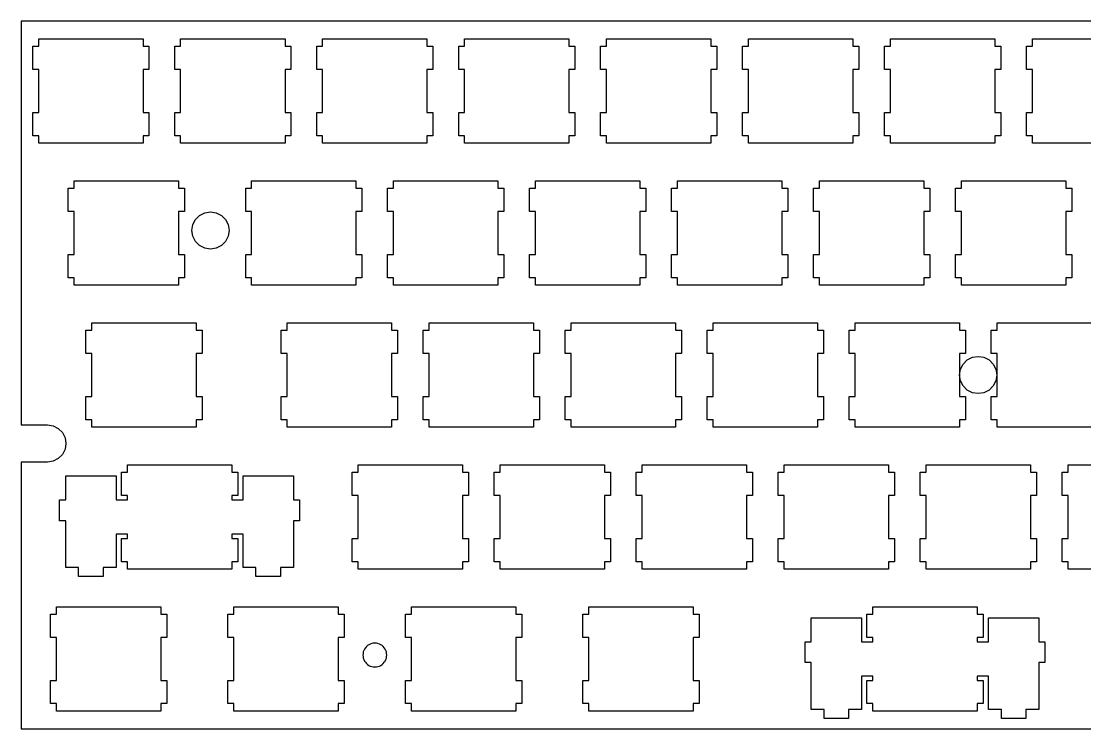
# Model space of a CAD drawing. Extents: x 0 to 285, y 0 to 95.
# Drawn here: x 0.1 to 142.8, y 0.2 to 95.2 of the extents above; entities that cross this region are included whole.
import ezdxf

# ---------------------------------------------------------------- set-up
doc = ezdxf.new("R2010")
doc.units = 0

msp = doc.modelspace()

# ---------------------------------------------------------------- linework, layer by layer
for p, q in [((285.469, 95.1548), (0.09508, 95.1548)), ((0.09508, 95.1548), (0.09508, 40.9924)), ((2.43086, 91.7938), (2.43086, 92.7929)), ((2.43086, 92.7929), (16.4317, 92.7929)), ((16.4317, 92.7929), (16.4317, 91.7938)), ((21.4809, 91.7938), (21.4809, 92.7929)), ((21.4809, 92.7929), (35.4817, 92.7929)), ((35.4817, 92.7929), (35.4817, 91.7938)), ((40.531, 91.7938), (40.531, 92.7929)), ((40.531, 92.7929), (54.5317, 92.7929)), ((54.5317, 92.7929), (54.5317, 91.7938)), ((59.581, 91.7938), (59.581, 92.7929)), ((59.581, 92.7929), (73.5803, 92.7929)), ((73.5803, 92.7929), (73.5803, 91.7938)), ((78.631, 91.7938), (78.631, 92.7929)), ((78.631, 92.7929), (92.6317, 92.7929)), ((92.6317, 92.7929), (92.6317, 91.7938)), ((97.681, 91.7938), (97.681, 92.7929)), ((97.681, 92.7929), (111.682, 92.7929)), ((111.682, 92.7929), (111.682, 91.7938)), ((116.731, 91.7938), (116.731, 92.7929)), ((116.731, 92.7929), (130.732, 92.7929)), ((130.732, 92.7929), (130.732, 91.7938)), ((135.781, 91.7938), (135.781, 92.7929)), ((135.781, 92.7929), (149.782, 92.7929)), ((1.6316, 88.6933), (1.6316, 91.7938)), ((1.6316, 91.7938), (2.43086, 91.7938)), ((16.4317, 91.7938), (17.231, 91.7938)), ((17.231, 91.7938), (17.231, 88.6933)), ((20.6816, 88.6933), (20.6816, 91.7938)), ((20.6816, 91.7938), (21.4809, 91.7938)), ((35.4817, 91.7938), (36.2811, 91.7938)), ((36.2811, 91.7938), (36.2811, 88.6933)), ((39.7316, 88.6933), (39.7316, 91.7938)), ((39.7316, 91.7938), (40.531, 91.7938)), ((54.5317, 91.7938), (55.3311, 91.7938)), ((55.3311, 91.7938), (55.3311, 88.6933)), ((58.7816, 88.6933), (58.7816, 91.7938)), ((58.7816, 91.7938), (59.581, 91.7938)), ((73.5803, 91.7938), (74.3811, 91.7938)), ((74.3811, 91.7938), (74.3811, 88.6933)), ((77.8302, 88.6933), (77.8302, 91.7938)), ((77.8302, 91.7938), (78.631, 91.7938)), ((92.6317, 91.7938), (93.4311, 91.7938)), ((93.4311, 91.7938), (93.4311, 88.6933)), ((96.8816, 88.6933), (96.8816, 91.7938)), ((96.8816, 91.7938), (97.681, 91.7938)), ((111.682, 91.7938), (112.481, 91.7938)), ((112.481, 91.7938), (112.481, 88.6933)), ((115.932, 88.6933), (115.932, 91.7938)), ((115.932, 91.7938), (116.731, 91.7938)), ((130.732, 91.7938), (131.531, 91.7938)), ((131.531, 91.7938), (131.531, 88.6933)), ((134.982, 88.6933), (134.982, 91.7938)), ((134.982, 91.7938), (135.781, 91.7938)), ((2.43086, 88.6933), (1.6316, 88.6933)), ((2.43086, 82.8933), (2.43086, 88.6933)), ((17.231, 88.6933), (16.4317, 88.6933)), ((16.4317, 88.6933), (16.4317, 82.8933)), ((21.4809, 88.6933), (20.6816, 88.6933)), ((21.4809, 82.8933), (21.4809, 88.6933)), ((36.2811, 88.6933), (35.4817, 88.6933)), ((35.4817, 88.6933), (35.4817, 82.8933)), ((40.531, 88.6933), (39.7316, 88.6933)), ((40.531, 82.8933), (40.531, 88.6933)), ((55.3311, 88.6933), (54.5317, 88.6933)), ((54.5317, 88.6933), (54.5317, 82.8933)), ((59.581, 88.6933), (58.7816, 88.6933)), ((59.581, 82.8933), (59.581, 88.6933)), ((74.3811, 88.6933), (73.5803, 88.6933)), ((73.5803, 88.6933), (73.5803, 82.8933)), ((78.631, 88.6933), (77.8302, 88.6933)), ((78.631, 82.8933), (78.631, 88.6933)), ((93.4311, 88.6933), (92.6317, 88.6933)), ((92.6317, 88.6933), (92.6317, 82.8933)), ((97.681, 88.6933), (96.8816, 88.6933)), ((97.681, 82.8933), (97.681, 88.6933)), ((112.481, 88.6933), (111.682, 88.6933)), ((111.682, 88.6933), (111.682, 82.8933)), ((116.731, 88.6933), (115.932, 88.6933)), ((116.731, 82.8933), (116.731, 88.6933)), ((131.531, 88.6933), (130.732, 88.6933)), ((130.732, 88.6933), (130.732, 82.8933)), ((135.781, 88.6933), (134.982, 88.6933)), ((135.781, 82.8933), (135.781, 88.6933)), ((1.6316, 79.7941), (1.6316, 82.8933)), ((1.6316, 82.8933), (2.43086, 82.8933)), ((16.4317, 82.8933), (17.231, 82.8933)), ((17.231, 82.8933), (17.231, 79.7941)), ((20.6816, 79.7941), (20.6816, 82.8933)), ((20.6816, 82.8933), (21.4809, 82.8933)), ((35.4817, 82.8933), (36.2811, 82.8933)), ((36.2811, 82.8933), (36.2811, 79.7941)), ((39.7316, 79.7941), (39.7316, 82.8933)), ((39.7316, 82.8933), (40.531, 82.8933)), ((54.5317, 82.8933), (55.3311, 82.8933)), ((55.3311, 82.8933), (55.3311, 79.7941)), ((58.7816, 79.7941), (58.7816, 82.8933)), ((58.7816, 82.8933), (59.581, 82.8933)), ((73.5803, 82.8933), (74.3811, 82.8933)), ((74.3811, 82.8933), (74.3811, 79.7941)), ((77.8302, 79.7941), (77.8302, 82.8933)), ((77.8302, 82.8933), (78.631, 82.8933)), ((92.6317, 82.8933), (93.4311, 82.8933)), ((93.4311, 82.8933), (93.4311, 79.7941)), ((96.8816, 79.7941), (96.8816, 82.8933)), ((96.8816, 82.8933), (97.681, 82.8933)), ((111.682, 82.8933), (112.481, 82.8933)), ((112.481, 82.8933), (112.481, 79.7941)), ((115.932, 79.7941), (115.932, 82.8933)), ((115.932, 82.8933), (116.731, 82.8933)), ((130.732, 82.8933), (131.531, 82.8933)), ((131.531, 82.8933), (131.531, 79.7941)), ((134.982, 79.7941), (134.982, 82.8933)), ((134.982, 82.8933), (135.781, 82.8933)), ((2.43086, 79.7941), (1.6316, 79.7941)), ((2.43086, 78.7936), (2.43086, 79.7941)), ((16.4317, 78.7936), (2.43086, 78.7936)), ((17.231, 79.7941), (16.4317, 79.7941)), ((16.4317, 79.7941), (16.4317, 78.7936)), ((21.4809, 79.7941), (20.6816, 79.7941)), ((21.4809, 78.7936), (21.4809, 79.7941)), ((35.4817, 78.7936), (21.4809, 78.7936)), ((36.2811, 79.7941), (35.4817, 79.7941)), ((35.4817, 79.7941), (35.4817, 78.7936)), ((40.531, 79.7941), (39.7316, 79.7941)), ((40.531, 78.7936), (40.531, 79.7941)), ((54.5317, 78.7936), (40.531, 78.7936)), ((55.3311, 79.7941), (54.5317, 79.7941)), ((54.5317, 79.7941), (54.5317, 78.7936)), ((59.581, 79.7941), (58.7816, 79.7941)), ((59.581, 78.7936), (59.581, 79.7941)), ((73.5803, 78.7936), (59.581, 78.7936)), ((74.3811, 79.7941), (73.5803, 79.7941)), ((73.5803, 79.7941), (73.5803, 78.7936)), ((78.631, 79.7941), (77.8302, 79.7941)), ((78.631, 78.7936), (78.631, 79.7941)), ((92.6317, 78.7936), (78.631, 78.7936)), ((93.4311, 79.7941), (92.6317, 79.7941)), ((92.6317, 79.7941), (92.6317, 78.7936)), ((97.681, 79.7941), (96.8816, 79.7941)), ((97.681, 78.7936), (97.681, 79.7941)), ((111.682, 78.7936), (97.681, 78.7936)), ((112.481, 79.7941), (111.682, 79.7941)), ((111.682, 79.7941), (111.682, 78.7936)), ((116.731, 79.7941), (115.932, 79.7941)), ((116.731, 78.7936), (116.731, 79.7941)), ((130.732, 78.7936), (116.731, 78.7936)), ((131.531, 79.7941), (130.732, 79.7941)), ((130.732, 79.7941), (130.732, 78.7936)), ((135.781, 79.7941), (134.982, 79.7941)), ((135.781, 78.7936), (135.781, 79.7941)), ((149.782, 78.7936), (135.781, 78.7936)), ((7.19473, 72.7438), (7.19473, 73.7429)), ((7.19473, 73.7429), (21.1942, 73.7429)), ((21.1942, 73.7429), (21.1942, 72.7438)), ((31.0059, 72.7438), (31.0059, 73.7429)), ((31.0059, 73.7429), (45.0053, 73.7429)), ((45.0053, 73.7429), (45.0053, 72.7438)), ((50.056, 72.7438), (50.056, 73.7429)), ((50.056, 73.7429), (64.0567, 73.7429)), ((64.0567, 73.7429), (64.0567, 72.7438)), ((69.106, 72.7438), (69.106, 73.7429)), ((69.106, 73.7429), (83.1067, 73.7429)), ((83.1067, 73.7429), (83.1067, 72.7438)), ((88.156, 72.7438), (88.156, 73.7429)), ((88.156, 73.7429), (102.157, 73.7429)), ((102.157, 73.7429), (102.157, 72.7438)), ((107.206, 72.7438), (107.206, 73.7429)), ((107.206, 73.7429), (121.205, 73.7429)), ((121.205, 73.7429), (121.205, 72.7438)), ((126.256, 72.7438), (126.256, 73.7429)), ((126.256, 73.7429), (140.257, 73.7429)), ((140.257, 73.7429), (140.257, 72.7438)), ((6.3941, 69.6433), (6.3941, 72.7438)), ((6.3941, 72.7438), (7.19473, 72.7438)), ((21.1942, 72.7438), (21.9935, 72.7438)), ((21.9935, 72.7438), (21.9935, 69.6433)), ((30.2052, 69.6433), (30.2052, 72.7438)), ((30.2052, 72.7438), (31.0059, 72.7438)), ((45.0053, 72.7438), (45.8061, 72.7438)), ((45.8061, 72.7438), (45.8061, 69.6433)), ((49.2552, 69.6433), (49.2552, 72.7438)), ((49.2552, 72.7438), (50.056, 72.7438)), ((64.0567, 72.7438), (64.8561, 72.7438)), ((64.8561, 72.7438), (64.8561, 69.6433)), ((68.3066, 69.6433), (68.3066, 72.7438)), ((68.3066, 72.7438), (69.106, 72.7438)), ((83.1067, 72.7438), (83.9061, 72.7438)), ((83.9061, 72.7438), (83.9061, 69.6433)), ((87.3566, 69.6433), (87.3566, 72.7438)), ((87.3566, 72.7438), (88.156, 72.7438)), ((102.157, 72.7438), (102.956, 72.7438)), ((102.956, 72.7438), (102.956, 69.6433)), ((106.407, 69.6433), (106.407, 72.7438)), ((106.407, 72.7438), (107.206, 72.7438)), ((121.205, 72.7438), (122.006, 72.7438)), ((122.006, 72.7438), (122.006, 69.6433)), ((125.455, 69.6433), (125.455, 72.7438)), ((125.455, 72.7438), (126.256, 72.7438)), ((140.257, 72.7438), (141.056, 72.7438)), ((141.056, 72.7438), (141.056, 69.6433)), ((7.19473, 69.6433), (6.3941, 69.6433)), ((7.19473, 63.8433), (7.19473, 69.6433)), ((21.9935, 69.6433), (21.1942, 69.6433)), ((21.1942, 69.6433), (21.1942, 63.8433)), ((23.1042, 67.8656), (23.4583, 68.5631)), ((23.4583, 68.5631), (24.0123, 69.1155)), ((24.0123, 69.1155), (24.7082, 69.4711)), ((24.7082, 69.4711), (25.4827, 69.5925)), ((25.4827, 69.5925), (26.2544, 69.4711)), ((26.2544, 69.4711), (26.9517, 69.1155)), ((26.9517, 69.1155), (27.5029, 68.5631)), ((27.5029, 68.5631), (27.8598, 67.8656)), ((31.0059, 69.6433), (30.2052, 69.6433)), ((31.0059, 63.8433), (31.0059, 69.6433)), ((45.8061, 69.6433), (45.0053, 69.6433)), ((45.0053, 69.6433), (45.0053, 63.8433)), ((50.056, 69.6433), (49.2552, 69.6433)), ((50.056, 63.8433), (50.056, 69.6433)), ((64.8561, 69.6433), (64.0567, 69.6433)), ((64.0567, 69.6433), (64.0567, 63.8433)), ((69.106, 69.6433), (68.3066, 69.6433)), ((69.106, 63.8433), (69.106, 69.6433)), ((83.9061, 69.6433), (83.1067, 69.6433)), ((83.1067, 69.6433), (83.1067, 63.8433)), ((88.156, 69.6433), (87.3566, 69.6433)), ((88.156, 63.8433), (88.156, 69.6433)), ((102.956, 69.6433), (102.157, 69.6433)), ((102.157, 69.6433), (102.157, 63.8433)), ((107.206, 69.6433), (106.407, 69.6433)), ((107.206, 63.8433), (107.206, 69.6433)), ((122.006, 69.6433), (121.205, 69.6433)), ((121.205, 69.6433), (121.205, 63.8433)), ((126.256, 69.6433), (125.455, 69.6433)), ((126.256, 63.8433), (126.256, 69.6433)), ((141.056, 69.6433), (140.257, 69.6433)), ((140.257, 69.6433), (140.257, 63.8433)), ((22.9829, 67.0913), (23.1042, 67.8656)), ((23.1042, 66.3208), (22.9829, 67.0913)), ((27.8598, 67.8656), (27.9811, 67.0913)), ((27.9811, 67.0913), (27.8598, 66.3208)), ((23.4583, 65.6237), (23.1042, 66.3208)), ((27.8598, 66.3208), (27.5029, 65.6237)), ((24.0123, 65.0709), (23.4583, 65.6237)), ((24.7082, 64.7153), (24.0123, 65.0709)), ((25.4827, 64.5915), (24.7082, 64.7153)), ((26.2544, 64.7153), (25.4827, 64.5915)), ((26.9517, 65.0709), (26.2544, 64.7153)), ((27.5029, 65.6237), (26.9517, 65.0709)), ((6.3941, 60.7441), (6.3941, 63.8433)), ((6.3941, 63.8433), (7.19473, 63.8433)), ((21.1942, 63.8433), (21.9935, 63.8433)), ((21.9935, 63.8433), (21.9935, 60.7441)), ((30.2052, 60.7441), (30.2052, 63.8433)), ((30.2052, 63.8433), (31.0059, 63.8433)), ((45.0053, 63.8433), (45.8061, 63.8433)), ((45.8061, 63.8433), (45.8061, 60.7441)), ((49.2552, 60.7441), (49.2552, 63.8433)), ((49.2552, 63.8433), (50.056, 63.8433)), ((64.0567, 63.8433), (64.8561, 63.8433)), ((64.8561, 63.8433), (64.8561, 60.7441)), ((68.3066, 60.7441), (68.3066, 63.8433)), ((68.3066, 63.8433), (69.106, 63.8433)), ((83.1067, 63.8433), (83.9061, 63.8433)), ((83.9061, 63.8433), (83.9061, 60.7441)), ((87.3566, 60.7441), (87.3566, 63.8433)), ((87.3566, 63.8433), (88.156, 63.8433)), ((102.157, 63.8433), (102.956, 63.8433)), ((102.956, 63.8433), (102.956, 60.7441)), ((106.407, 60.7441), (106.407, 63.8433)), ((106.407, 63.8433), (107.206, 63.8433)), ((121.205, 63.8433), (122.006, 63.8433)), ((122.006, 63.8433), (122.006, 60.7441)), ((125.455, 60.7441), (125.455, 63.8433)), ((125.455, 63.8433), (126.256, 63.8433)), ((140.257, 63.8433), (141.056, 63.8433)), ((141.056, 63.8433), (141.056, 60.7441)), ((7.19473, 60.7441), (6.3941, 60.7441)), ((7.19473, 59.7436), (7.19473, 60.7441)), ((21.9935, 60.7441), (21.1942, 60.7441)), ((21.1942, 60.7441), (21.1942, 59.7436)), ((31.0059, 60.7441), (30.2052, 60.7441)), ((31.0059, 59.7436), (31.0059, 60.7441)), ((45.8061, 60.7441), (45.0053, 60.7441)), ((45.0053, 60.7441), (45.0053, 59.7436)), ((50.056, 60.7441), (49.2552, 60.7441)), ((50.056, 59.7436), (50.056, 60.7441)), ((64.8561, 60.7441), (64.0567, 60.7441)), ((64.0567, 60.7441), (64.0567, 59.7436)), ((69.106, 60.7441), (68.3066, 60.7441)), ((69.106, 59.7436), (69.106, 60.7441)), ((83.9061, 60.7441), (83.1067, 60.7441)), ((83.1067, 60.7441), (83.1067, 59.7436)), ((88.156, 60.7441), (87.3566, 60.7441)), ((88.156, 59.7436), (88.156, 60.7441)), ((102.956, 60.7441), (102.157, 60.7441)), ((102.157, 60.7441), (102.157, 59.7436)), ((107.206, 60.7441), (106.407, 60.7441)), ((107.206, 59.7436), (107.206, 60.7441)), ((122.006, 60.7441), (121.205, 60.7441)), ((121.205, 60.7441), (121.205, 59.7436)), ((126.256, 60.7441), (125.455, 60.7441)), ((126.256, 59.7436), (126.256, 60.7441)), ((141.056, 60.7441), (140.257, 60.7441)), ((140.257, 60.7441), (140.257, 59.7436)), ((21.1942, 59.7436), (7.19473, 59.7436)), ((45.0053, 59.7436), (31.0059, 59.7436)), ((64.0567, 59.7436), (50.056, 59.7436)), ((83.1067, 59.7436), (69.106, 59.7436)), ((102.157, 59.7436), (88.156, 59.7436)), ((121.205, 59.7436), (107.206, 59.7436)), ((140.257, 59.7436), (126.256, 59.7436)), ((9.57598, 53.6924), (9.57598, 54.6929)), ((9.57598, 54.6929), (23.5755, 54.6929)), ((23.5755, 54.6929), (23.5755, 53.6924)), ((35.7699, 53.6924), (35.7699, 54.6929)), ((35.7699, 54.6929), (49.7692, 54.6929)), ((49.7692, 54.6929), (49.7692, 53.6924)), ((54.8171, 53.6924), (54.8171, 54.6929)), ((54.8171, 54.6929), (68.8178, 54.6929)), ((68.8178, 54.6929), (68.8178, 53.6924)), ((73.8685, 53.6924), (73.8685, 54.6929)), ((73.8685, 54.6929), (87.8678, 54.6929)), ((87.8678, 54.6929), (87.8678, 53.6924)), ((92.9185, 53.6924), (92.9185, 54.6929)), ((92.9185, 54.6929), (106.918, 54.6929)), ((106.918, 54.6929), (106.918, 53.6924)), ((111.967, 53.6924), (111.967, 54.6929)), ((111.967, 54.6929), (125.969, 54.6929)), ((125.969, 54.6929), (125.969, 53.6924)), ((131.018, 53.6924), (131.018, 54.6929)), ((131.018, 54.6929), (145.018, 54.6929)), ((8.77535, 50.5933), (8.77535, 53.6924)), ((8.77535, 53.6924), (9.57598, 53.6924)), ((23.5755, 53.6924), (24.3761, 53.6924)), ((24.3761, 53.6924), (24.3761, 50.5933)), ((34.9691, 50.5933), (34.9691, 53.6924)), ((34.9691, 53.6924), (35.7699, 53.6924)), ((49.7692, 53.6924), (50.5672, 53.6924)), ((50.5672, 53.6924), (50.5672, 50.5933)), ((54.0191, 50.5933), (54.0191, 53.6924)), ((54.0191, 53.6924), (54.8171, 53.6924)), ((68.8178, 53.6924), (69.6186, 53.6924)), ((69.6186, 53.6924), (69.6186, 50.5933)), ((73.0691, 50.5933), (73.0691, 53.6924)), ((73.0691, 53.6924), (73.8685, 53.6924)), ((87.8678, 53.6924), (88.6686, 53.6924)), ((88.6686, 53.6924), (88.6686, 50.5933)), ((92.1191, 50.5933), (92.1191, 53.6924)), ((92.1191, 53.6924), (92.9185, 53.6924)), ((106.918, 53.6924), (107.717, 53.6924)), ((107.717, 53.6924), (107.717, 50.5933)), ((111.169, 50.5933), (111.169, 53.6924)), ((111.169, 53.6924), (111.967, 53.6924)), ((125.969, 53.6924), (126.769, 53.6924)), ((126.769, 53.6924), (126.769, 50.5933)), ((130.218, 50.5933), (130.218, 53.6924)), ((130.218, 53.6924), (131.018, 53.6924)), ((9.57598, 50.5933), (8.77535, 50.5933)), ((9.57598, 44.7933), (9.57598, 50.5933)), ((24.3761, 50.5933), (23.5755, 50.5933)), ((23.5755, 50.5933), (23.5755, 44.7933)), ((35.7699, 50.5933), (34.9691, 50.5933)), ((35.7699, 44.7933), (35.7699, 50.5933)), ((50.5672, 50.5933), (49.7692, 50.5933)), ((49.7692, 50.5933), (49.7692, 44.7933)), ((54.8171, 50.5933), (54.0191, 50.5933)), ((54.8171, 44.7933), (54.8171, 50.5933)), ((69.6186, 50.5933), (68.8178, 50.5933)), ((68.8178, 50.5933), (68.8178, 44.7933)), ((73.8685, 50.5933), (73.0691, 50.5933)), ((73.8685, 44.7933), (73.8685, 50.5933)), ((88.6686, 50.5933), (87.8678, 50.5933)), ((87.8678, 50.5933), (87.8678, 44.7933)), ((92.9185, 50.5933), (92.1191, 50.5933)), ((92.9185, 44.7933), (92.9185, 50.5933)), ((107.717, 50.5933), (106.918, 50.5933)), ((106.918, 50.5933), (106.918, 44.7933)), ((111.967, 50.5933), (111.169, 50.5933)), ((111.967, 44.7933), (111.967, 50.5933)), ((126.769, 50.5933), (125.969, 50.5933)), ((125.969, 50.5933), (125.969, 44.7933)), ((127.012, 49.7156), (127.71, 50.0712)), ((127.71, 50.0712), (128.483, 50.1908)), ((128.483, 50.1908), (129.255, 50.0712)), ((129.255, 50.0712), (129.952, 49.7156)), ((131.018, 50.5933), (130.218, 50.5933)), ((131.018, 44.7933), (131.018, 50.5933)), ((126.103, 48.4657), (126.46, 49.1613)), ((126.46, 49.1613), (127.012, 49.7156)), ((129.952, 49.7156), (130.504, 49.1613)), ((130.504, 49.1613), (130.859, 48.4657)), ((125.983, 47.6913), (126.103, 48.4657)), ((126.103, 46.9209), (125.983, 47.6913)), ((130.859, 48.4657), (130.983, 47.6913)), ((130.983, 47.6913), (130.859, 46.9209)), ((126.46, 46.222), (126.103, 46.9209)), ((127.012, 45.671), (126.46, 46.222)), ((127.71, 45.314), (127.012, 45.671)), ((129.952, 45.671), (129.255, 45.314)), ((130.504, 46.222), (129.952, 45.671)), ((130.859, 46.9209), (130.504, 46.222)), ((8.77535, 41.6927), (8.77535, 44.7933)), ((8.77535, 44.7933), (9.57598, 44.7933)), ((23.5755, 44.7933), (24.3761, 44.7933)), ((24.3761, 44.7933), (24.3761, 41.6927)), ((34.9691, 41.6927), (34.9691, 44.7933)), ((34.9691, 44.7933), (35.7699, 44.7933)), ((49.7692, 44.7933), (50.5672, 44.7933)), ((50.5672, 44.7933), (50.5672, 41.6927)), ((54.0191, 41.6927), (54.0191, 44.7933)), ((54.0191, 44.7933), (54.8171, 44.7933)), ((68.8178, 44.7933), (69.6186, 44.7933)), ((69.6186, 44.7933), (69.6186, 41.6927)), ((73.0691, 41.6927), (73.0691, 44.7933)), ((73.0691, 44.7933), (73.8685, 44.7933)), ((87.8678, 44.7933), (88.6686, 44.7933)), ((88.6686, 44.7933), (88.6686, 41.6927)), ((92.1191, 41.6927), (92.1191, 44.7933)), ((92.1191, 44.7933), (92.9185, 44.7933)), ((106.918, 44.7933), (107.717, 44.7933)), ((107.717, 44.7933), (107.717, 41.6927)), ((111.169, 41.6927), (111.169, 44.7933)), ((111.169, 44.7933), (111.967, 44.7933)), ((125.969, 44.7933), (126.769, 44.7933)), ((126.769, 44.7933), (126.769, 41.6927)), ((128.483, 45.1915), (127.71, 45.314)), ((129.255, 45.314), (128.483, 45.1915)), ((130.218, 41.6927), (130.218, 44.7933)), ((130.218, 44.7933), (131.018, 44.7933)), ((9.57598, 41.6927), (8.77535, 41.6927)), ((9.57598, 40.6922), (9.57598, 41.6927)), ((24.3761, 41.6927), (23.5755, 41.6927)), ((23.5755, 41.6927), (23.5755, 40.6922)), ((35.7699, 41.6927), (34.9691, 41.6927)), ((35.7699, 40.6922), (35.7699, 41.6927)), ((50.5672, 41.6927), (49.7692, 41.6927)), ((49.7692, 41.6927), (49.7692, 40.6922)), ((54.8171, 41.6927), (54.0191, 41.6927)), ((54.8171, 40.6922), (54.8171, 41.6927)), ((69.6186, 41.6927), (68.8178, 41.6927)), ((68.8178, 41.6927), (68.8178, 40.6922)), ((73.8685, 41.6927), (73.0691, 41.6927)), ((73.8685, 40.6922), (73.8685, 41.6927)), ((88.6686, 41.6927), (87.8678, 41.6927)), ((87.8678, 41.6927), (87.8678, 40.6922)), ((92.9185, 41.6927), (92.1191, 41.6927)), ((92.9185, 40.6922), (92.9185, 41.6927)), ((107.717, 41.6927), (106.918, 41.6927)), ((106.918, 41.6927), (106.918, 40.6922)), ((111.967, 41.6927), (111.169, 41.6927)), ((111.967, 40.6922), (111.967, 41.6927)), ((126.769, 41.6927), (125.969, 41.6927)), ((125.969, 41.6927), (125.969, 40.6922)), ((131.018, 41.6927), (130.218, 41.6927)), ((131.018, 40.6922), (131.018, 41.6927)), ((0.09508, 40.9924), (3.5953, 40.9924)), ((3.5953, 40.9924), (4.367, 40.87)), ((4.367, 40.87), (5.06293, 40.5158)), ((5.06293, 40.5158), (5.61689, 39.963)), ((5.61689, 39.963), (5.97105, 39.2659)), ((23.5755, 40.6922), (9.57598, 40.6922)), ((49.7692, 40.6922), (35.7699, 40.6922)), ((68.8178, 40.6922), (54.8171, 40.6922)), ((87.8678, 40.6922), (73.8685, 40.6922)), ((106.918, 40.6922), (92.9185, 40.6922)), ((125.969, 40.6922), (111.967, 40.6922)), ((145.018, 40.6922), (131.018, 40.6922)), ((5.97105, 39.2659), (6.09505, 38.4926)), ((5.97105, 37.7197), (5.61689, 37.0237)), ((6.09505, 38.4926), (5.97105, 37.7197)), ((3.59392, 35.9929), (0.09508, 35.9929)), ((0.09508, 35.9929), (0.09508, 0.22875)), ((4.367, 36.1142), (3.59392, 35.9929)), ((5.06293, 36.4698), (4.367, 36.1142)), ((5.61689, 37.0237), (5.06293, 36.4698)), ((13.5378, 31.5433), (13.5378, 34.6439)), ((13.5378, 34.6439), (14.3371, 34.6439)), ((14.3371, 34.6439), (14.3371, 35.6429)), ((14.3371, 35.6429), (28.3366, 35.6429)), ((28.3366, 35.6429), (28.3366, 34.6439)), ((28.3366, 34.6439), (29.1358, 34.6439)), ((29.1358, 34.6439), (29.1358, 31.5433)), ((44.4941, 31.5433), (44.4941, 34.6439)), ((44.4941, 34.6439), (45.2949, 34.6439)), ((45.2949, 34.6439), (45.2949, 35.6429)), ((45.2949, 35.6429), (59.2942, 35.6429)), ((59.2942, 35.6429), (59.2942, 34.6439)), ((59.2942, 34.6439), (60.095, 34.6439)), ((60.095, 34.6439), (60.095, 31.5433)), ((63.5441, 31.5433), (63.5441, 34.6439)), ((63.5441, 34.6439), (64.3449, 34.6439)), ((64.3449, 34.6439), (64.3449, 35.6429)), ((64.3449, 35.6429), (78.3442, 35.6429)), ((78.3442, 35.6429), (78.3442, 34.6439)), ((78.3442, 34.6439), (79.145, 34.6439)), ((79.145, 34.6439), (79.145, 31.5433)), ((82.5941, 31.5433), (82.5941, 34.6439)), ((82.5941, 34.6439), (83.3949, 34.6439)), ((83.3949, 34.6439), (83.3949, 35.6429)), ((83.3949, 35.6429), (97.3942, 35.6429)), ((97.3942, 35.6429), (97.3942, 34.6439)), ((97.3942, 34.6439), (98.1936, 34.6439)), ((98.1936, 34.6439), (98.1936, 31.5433)), ((101.644, 31.5433), (101.644, 34.6439)), ((101.644, 34.6439), (102.443, 34.6439)), ((102.443, 34.6439), (102.443, 35.6429)), ((102.443, 35.6429), (116.443, 35.6429)), ((116.443, 35.6429), (116.443, 34.6439)), ((116.443, 34.6439), (117.244, 34.6439)), ((117.244, 34.6439), (117.244, 31.5433)), ((120.694, 31.5433), (120.694, 34.6439)), ((120.694, 34.6439), (121.495, 34.6439)), ((121.495, 34.6439), (121.495, 35.6429)), ((121.495, 35.6429), (135.494, 35.6429)), ((135.494, 35.6429), (135.494, 34.6439)), ((135.494, 34.6439), (136.294, 34.6439)), ((136.294, 34.6439), (136.294, 31.5433)), ((139.744, 31.5433), (139.744, 34.6439)), ((139.744, 34.6439), (140.543, 34.6439)), ((140.543, 34.6439), (140.543, 35.6429)), ((140.543, 35.6429), (154.543, 35.6429)), ((6.06199, 30.9425), (6.06199, 34.174)), ((6.06199, 34.174), (12.813, 34.174)), ((12.813, 34.174), (12.813, 30.9425)), ((29.8621, 30.9425), (29.8621, 34.174)), ((29.8621, 34.174), (36.613, 34.174)), ((36.613, 34.174), (36.613, 30.9425)), ((14.3371, 31.5433), (13.5378, 31.5433)), ((14.3371, 30.9425), (14.3371, 31.5433)), ((29.1358, 31.5433), (28.3366, 31.5433)), ((28.3366, 31.5433), (28.3366, 30.9425)), ((45.2949, 31.5433), (44.4941, 31.5433)), ((45.2949, 25.7431), (45.2949, 31.5433)), ((60.095, 31.5433), (59.2942, 31.5433)), ((59.2942, 31.5433), (59.2942, 25.7431)), ((64.3449, 31.5433), (63.5441, 31.5433)), ((64.3449, 25.7431), (64.3449, 31.5433)), ((79.145, 31.5433), (78.3442, 31.5433)), ((78.3442, 31.5433), (78.3442, 25.7431)), ((83.3949, 31.5433), (82.5941, 31.5433)), ((83.3949, 25.7431), (83.3949, 31.5433)), ((98.1936, 31.5433), (97.3942, 31.5433)), ((97.3942, 31.5433), (97.3942, 25.7431)), ((102.443, 31.5433), (101.644, 31.5433)), ((102.443, 25.7431), (102.443, 31.5433)), ((117.244, 31.5433), (116.443, 31.5433)), ((116.443, 31.5433), (116.443, 25.7431)), ((121.495, 31.5433), (120.694, 31.5433)), ((121.495, 25.7431), (121.495, 31.5433)), ((136.294, 31.5433), (135.494, 31.5433)), ((135.494, 31.5433), (135.494, 25.7431)), ((140.543, 31.5433), (139.744, 31.5433)), ((140.543, 25.7431), (140.543, 31.5433)), ((5.23794, 28.1437), (5.23794, 30.9425)), ((5.23794, 30.9425), (6.06199, 30.9425)), ((12.813, 30.9425), (14.3371, 30.9425)), ((28.3366, 30.9425), (29.8621, 30.9425)), ((36.613, 30.9425), (37.4371, 30.9425)), ((37.4371, 30.9425), (37.4371, 28.1437)), ((6.06199, 28.1437), (5.23794, 28.1437)), ((6.06199, 21.8736), (6.06199, 28.1437)), ((37.4371, 28.1437), (36.613, 28.1437)), ((36.613, 28.1437), (36.613, 21.8736)), ((14.3371, 26.344), (12.813, 26.344)), ((12.813, 26.344), (12.813, 21.8736)), ((13.5378, 22.6439), (13.5378, 25.7431)), ((13.5378, 25.7431), (14.3371, 25.7431)), ((14.3371, 25.7431), (14.3371, 26.344)), ((29.8621, 26.344), (28.3366, 26.344)), ((28.3366, 26.344), (28.3366, 25.7431)), ((28.3366, 25.7431), (29.1358, 25.7431)), ((29.1358, 25.7431), (29.1358, 22.6439)), ((29.8621, 21.8736), (29.8621, 26.344)), ((44.4941, 22.6439), (44.4941, 25.7431)), ((44.4941, 25.7431), (45.2949, 25.7431)), ((59.2942, 25.7431), (60.095, 25.7431)), ((60.095, 25.7431), (60.095, 22.6439)), ((63.5441, 22.6439), (63.5441, 25.7431)), ((63.5441, 25.7431), (64.3449, 25.7431)), ((78.3442, 25.7431), (79.145, 25.7431)), ((79.145, 25.7431), (79.145, 22.6439)), ((82.5941, 22.6439), (82.5941, 25.7431)), ((82.5941, 25.7431), (83.3949, 25.7431)), ((97.3942, 25.7431), (98.1936, 25.7431)), ((98.1936, 25.7431), (98.1936, 22.6439)), ((101.644, 22.6439), (101.644, 25.7431)), ((101.644, 25.7431), (102.443, 25.7431)), ((116.443, 25.7431), (117.244, 25.7431)), ((117.244, 25.7431), (117.244, 22.6439)), ((120.694, 22.6439), (120.694, 25.7431)), ((120.694, 25.7431), (121.495, 25.7431)), ((135.494, 25.7431), (136.294, 25.7431)), ((136.294, 25.7431), (136.294, 22.6439)), ((139.744, 22.6439), (139.744, 25.7431)), ((139.744, 25.7431), (140.543, 25.7431)), ((7.78729, 21.8736), (6.06199, 21.8736)), ((7.78729, 20.6733), (7.78729, 21.8736)), ((12.813, 21.8736), (11.0863, 21.8736)), ((11.0863, 21.8736), (11.0863, 20.6733)), ((14.3371, 22.6439), (13.5378, 22.6439)), ((14.3371, 21.6435), (14.3371, 22.6439)), ((28.3366, 21.6435), (14.3371, 21.6435)), ((29.1358, 22.6439), (28.3366, 22.6439)), ((28.3366, 22.6439), (28.3366, 21.6435)), ((31.586, 21.8736), (29.8621, 21.8736)), ((31.586, 20.6733), (31.586, 21.8736)), ((36.613, 21.8736), (34.8864, 21.8736)), ((34.8864, 21.8736), (34.8864, 20.6733)), ((45.2949, 22.6439), (44.4941, 22.6439)), ((45.2949, 21.6435), (45.2949, 22.6439)), ((59.2942, 21.6435), (45.2949, 21.6435)), ((60.095, 22.6439), (59.2942, 22.6439)), ((59.2942, 22.6439), (59.2942, 21.6435)), ((64.3449, 22.6439), (63.5441, 22.6439)), ((64.3449, 21.6435), (64.3449, 22.6439)), ((78.3442, 21.6435), (64.3449, 21.6435)), ((79.145, 22.6439), (78.3442, 22.6439)), ((78.3442, 22.6439), (78.3442, 21.6435)), ((83.3949, 22.6439), (82.5941, 22.6439)), ((83.3949, 21.6435), (83.3949, 22.6439)), ((97.3942, 21.6435), (83.3949, 21.6435)), ((98.1936, 22.6439), (97.3942, 22.6439)), ((97.3942, 22.6439), (97.3942, 21.6435)), ((102.443, 22.6439), (101.644, 22.6439)), ((102.443, 21.6435), (102.443, 22.6439)), ((116.443, 21.6435), (102.443, 21.6435)), ((117.244, 22.6439), (116.443, 22.6439)), ((116.443, 22.6439), (116.443, 21.6435)), ((121.495, 22.6439), (120.694, 22.6439)), ((121.495, 21.6435), (121.495, 22.6439)), ((135.494, 21.6435), (121.495, 21.6435)), ((136.294, 22.6439), (135.494, 22.6439)), ((135.494, 22.6439), (135.494, 21.6435)), ((140.543, 22.6439), (139.744, 22.6439)), ((140.543, 21.6435), (140.543, 22.6439)), ((154.543, 21.6435), (140.543, 21.6435)), ((11.0863, 20.6733), (7.78729, 20.6733)), ((34.8864, 20.6733), (31.586, 20.6733)), ((4.8121, 15.5939), (4.8121, 16.593)), ((4.8121, 16.593), (18.813, 16.593)), ((18.813, 16.593), (18.813, 15.5939)), ((28.6246, 15.5939), (28.6246, 16.593)), ((28.6246, 16.593), (42.624, 16.593)), ((42.624, 16.593), (42.624, 15.5939)), ((52.4372, 15.5939), (52.4372, 16.593)), ((52.4372, 16.593), (66.4379, 16.593)), ((66.4379, 16.593), (66.4379, 15.5939)), ((76.2512, 15.5939), (76.2512, 16.593)), ((76.2512, 16.593), (90.2504, 16.593)), ((90.2504, 16.593), (90.2504, 15.5939)), ((114.351, 15.5939), (114.351, 16.593)), ((114.351, 16.593), (128.35, 16.593)), ((128.35, 16.593), (128.35, 15.5939)), ((4.01285, 12.4919), (4.01285, 15.5939)), ((4.01285, 15.5939), (4.8121, 15.5939)), ((18.813, 15.5939), (19.6123, 15.5939)), ((19.6123, 15.5939), (19.6123, 12.4919)), ((27.824, 12.4919), (27.824, 15.5939)), ((27.824, 15.5939), (28.6246, 15.5939)), ((42.624, 15.5939), (43.4262, 15.5939)), ((43.4262, 15.5939), (43.4262, 12.4919)), ((51.6364, 12.4919), (51.6364, 15.5939)), ((51.6364, 15.5939), (52.4372, 15.5939)), ((66.4379, 15.5939), (67.2373, 15.5939)), ((67.2373, 15.5939), (67.2373, 12.4919)), ((75.4489, 12.4919), (75.4489, 15.5939)), ((75.4489, 15.5939), (76.2512, 15.5939)), ((90.2504, 15.5939), (91.0512, 15.5939)), ((91.0512, 15.5939), (91.0512, 12.4919)), ((106.075, 11.8938), (106.075, 15.124)), ((106.075, 15.124), (112.824, 15.124)), ((112.824, 15.124), (112.824, 11.8938)), ((113.55, 12.4919), (113.55, 15.5939)), ((113.55, 15.5939), (114.351, 15.5939)), ((128.35, 15.5939), (129.151, 15.5939)), ((129.151, 15.5939), (129.151, 12.4919)), ((129.876, 11.8938), (129.876, 15.124)), ((129.876, 15.124), (136.626, 15.124)), ((136.626, 15.124), (136.626, 11.8938)), ((4.8121, 12.4919), (4.01285, 12.4919)), ((4.8121, 6.69315), (4.8121, 12.4919)), ((19.6123, 12.4919), (18.813, 12.4919)), ((18.813, 12.4919), (18.813, 6.69315)), ((28.6246, 12.4919), (27.824, 12.4919)), ((28.6246, 6.69315), (28.6246, 12.4919)), ((43.4262, 12.4919), (42.624, 12.4919)), ((42.624, 12.4919), (42.624, 6.69315)), ((46.73204, 11.502416), (46.558022, 11.38614)), ((46.919747, 11.594982), (46.73204, 11.502416)), ((47.11793, 11.662256), (46.919747, 11.594982)), ((47.323198, 11.703087), (47.11793, 11.662256)), ((47.53204, 11.716775), (47.323198, 11.703087)), ((47.740882, 11.703087), (47.53204, 11.716775)), ((47.94615, 11.662256), (47.740882, 11.703087)), ((48.144333, 11.594982), (47.94615, 11.662256)), ((48.33204, 11.502416), (48.144333, 11.594982)), ((48.506058, 11.38614), (48.33204, 11.502416)), ((52.4372, 12.4919), (51.6364, 12.4919)), ((52.4372, 6.69315), (52.4372, 12.4919)), ((67.2373, 12.4919), (66.4379, 12.4919)), ((66.4379, 12.4919), (66.4379, 6.69315)), ((76.2512, 12.4919), (75.4489, 12.4919)), ((76.2512, 6.69315), (76.2512, 12.4919)), ((91.0512, 12.4919), (90.2504, 12.4919)), ((90.2504, 12.4919), (90.2504, 6.69315)), ((105.251, 9.09366), (105.251, 11.8938)), ((105.251, 11.8938), (106.075, 11.8938)), ((112.824, 11.8938), (114.351, 11.8938)), ((114.351, 12.4919), (113.55, 12.4919)), ((114.351, 11.8938), (114.351, 12.4919)), ((129.151, 12.4919), (128.35, 12.4919)), ((128.35, 12.4919), (128.35, 11.8938)), ((128.35, 11.8938), (129.876, 11.8938)), ((136.626, 11.8938), (137.45, 11.8938)), ((137.45, 11.8938), (137.45, 9.09366)), ((45.945728, 10.325617), (45.93204, 10.116775)), ((45.93204, 10.116775), (45.945728, 9.907933)), ((45.986559, 10.530885), (45.945728, 10.325617)), ((46.053833, 10.729068), (45.986559, 10.530885)), ((46.146399, 10.916775), (46.053833, 10.729068)), ((46.262675, 11.090793), (46.146399, 10.916775)), ((46.400669, 11.248146), (46.262675, 11.090793)), ((46.558022, 11.38614), (46.400669, 11.248146)), ((48.663411, 11.248146), (48.506058, 11.38614)), ((48.801405, 11.090793), (48.663411, 11.248146)), ((48.917681, 10.916775), (48.801405, 11.090793)), ((49.010247, 10.729068), (48.917681, 10.916775)), ((49.077521, 10.530885), (49.010247, 10.729068)), ((49.118352, 10.325617), (49.077521, 10.530885)), ((49.13204, 10.116775), (49.118352, 10.325617)), ((49.118352, 9.907933), (49.13204, 10.116775)), ((45.945728, 9.907933), (45.986559, 9.702665)), ((45.986559, 9.702665), (46.053833, 9.504482)), ((46.053833, 9.504482), (46.146399, 9.316775)), ((46.146399, 9.316775), (46.262675, 9.142757)), ((46.262675, 9.142757), (46.400669, 8.985404)), ((46.400669, 8.985404), (46.558022, 8.84741)), ((46.558022, 8.84741), (46.73204, 8.731134)), ((46.73204, 8.731134), (46.919747, 8.638568)), ((46.919747, 8.638568), (47.11793, 8.571294)), ((47.11793, 8.571294), (47.323198, 8.530463)), ((47.740882, 8.530463), (47.94615, 8.571294)), ((47.94615, 8.571294), (48.144333, 8.638568)), ((48.144333, 8.638568), (48.33204, 8.731134)), ((48.33204, 8.731134), (48.506058, 8.84741)), ((48.506058, 8.84741), (48.663411, 8.985404)), ((48.663411, 8.985404), (48.801405, 9.142757)), ((48.801405, 9.142757), (48.917681, 9.316775)), ((48.917681, 9.316775), (49.010247, 9.504482)), ((49.010247, 9.504482), (49.077521, 9.702665)), ((49.077521, 9.702665), (49.118352, 9.907933)), ((106.075, 9.09366), (105.251, 9.09366)), ((106.075, 2.8236), (106.075, 9.09366)), ((137.45, 9.09366), (136.626, 9.09366)), ((136.626, 9.09366), (136.626, 2.8236)), ((47.323198, 8.530463), (47.53204, 8.516775)), ((47.53204, 8.516775), (47.740882, 8.530463)), ((114.351, 7.29396), (112.824, 7.29396)), ((112.824, 7.29396), (112.824, 2.8236)), ((114.351, 6.69315), (114.351, 7.29396)), ((129.876, 7.29396), (128.35, 7.29396)), ((128.35, 7.29396), (128.35, 6.69315)), ((129.876, 2.8236), (129.876, 7.29396)), ((4.01285, 3.59392), (4.01285, 6.69315)), ((4.01285, 6.69315), (4.8121, 6.69315)), ((18.813, 6.69315), (19.6123, 6.69315)), ((19.6123, 6.69315), (19.6123, 3.59392)), ((27.824, 3.59392), (27.824, 6.69315)), ((27.824, 6.69315), (28.6246, 6.69315)), ((42.624, 6.69315), (43.4262, 6.69315)), ((43.4262, 6.69315), (43.4262, 3.59392)), ((51.6364, 3.59392), (51.6364, 6.69315)), ((51.6364, 6.69315), (52.4372, 6.69315)), ((66.4379, 6.69315), (67.2373, 6.69315)), ((67.2373, 6.69315), (67.2373, 3.59392)), ((75.4489, 3.59392), (75.4489, 6.69315)), ((75.4489, 6.69315), (76.2512, 6.69315)), ((90.2504, 6.69315), (91.0512, 6.69315)), ((91.0512, 6.69315), (91.0512, 3.59392)), ((113.55, 3.59392), (113.55, 6.69315)), ((113.55, 6.69315), (114.351, 6.69315)), ((128.35, 6.69315), (129.151, 6.69315)), ((129.151, 6.69315), (129.151, 3.59392)), ((4.8121, 3.59392), (4.01285, 3.59392)), ((4.8121, 2.59347), (4.8121, 3.59392)), ((19.6123, 3.59392), (18.813, 3.59392)), ((18.813, 3.59392), (18.813, 2.59347)), ((28.6246, 3.59392), (27.824, 3.59392)), ((28.6246, 2.59347), (28.6246, 3.59392)), ((43.4262, 3.59392), (42.624, 3.59392)), ((42.624, 3.59392), (42.624, 2.59347)), ((52.4372, 3.59392), (51.6364, 3.59392)), ((52.4372, 2.59347), (52.4372, 3.59392)), ((67.2373, 3.59392), (66.4379, 3.59392)), ((66.4379, 3.59392), (66.4379, 2.59347)), ((76.2512, 3.59392), (75.4489, 3.59392)), ((76.2512, 2.59347), (76.2512, 3.59392)), ((91.0512, 3.59392), (90.2504, 3.59392)), ((90.2504, 3.59392), (90.2504, 2.59347)), ((114.351, 3.59392), (113.55, 3.59392)), ((114.351, 2.59347), (114.351, 3.59392)), ((129.151, 3.59392), (128.35, 3.59392)), ((128.35, 3.59392), (128.35, 2.59347)), ((18.813, 2.59347), (4.8121, 2.59347)), ((42.624, 2.59347), (28.6246, 2.59347)), ((66.4379, 2.59347), (52.4372, 2.59347)), ((90.2504, 2.59347), (76.2512, 2.59347)), ((107.801, 2.8236), (106.075, 2.8236)), ((107.801, 1.62333), (107.801, 2.8236)), ((111.1, 1.62333), (107.801, 1.62333)), ((112.824, 2.8236), (111.1, 2.8236)), ((111.1, 2.8236), (111.1, 1.62333)), ((128.35, 2.59347), (114.351, 2.59347)), ((131.6, 2.8236), (129.876, 2.8236)), ((131.6, 1.62333), (131.6, 2.8236)), ((134.9, 1.62333), (131.6, 1.62333)), ((136.626, 2.8236), (134.9, 2.8236)), ((134.9, 2.8236), (134.9, 1.62333)), ((0.09508, 0.22875), (285.469, 0.22875))]:
    msp.add_line(p, q)

doc.saveas('drawing.dxf')
